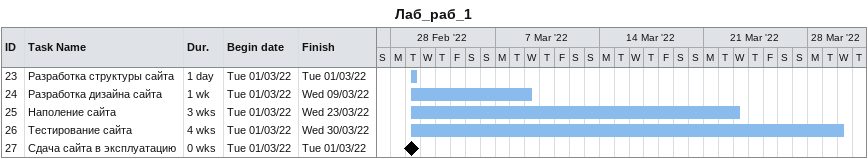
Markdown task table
Лаб_раб_1

| ID | Task | Duration | Start | Finish |
|---|---|---|---|---|
| 23 | Разработка структуры сайта | 1d | 2022-03-01 | 2022-03-01 |
| 24 | Разработка дизайна сайта | 1w | 2022-03-01 | 2022-03-09 |
| 25 | Наполение сайта | 3w | 2022-03-01 | 2022-03-23 |
| 26 | Тестирование сайта | 4w | 2022-03-01 | 2022-03-30 |
| 27 | Сдача сайта в эксплуатацию | 0w | 2022-03-01 | 2022-03-01 |
